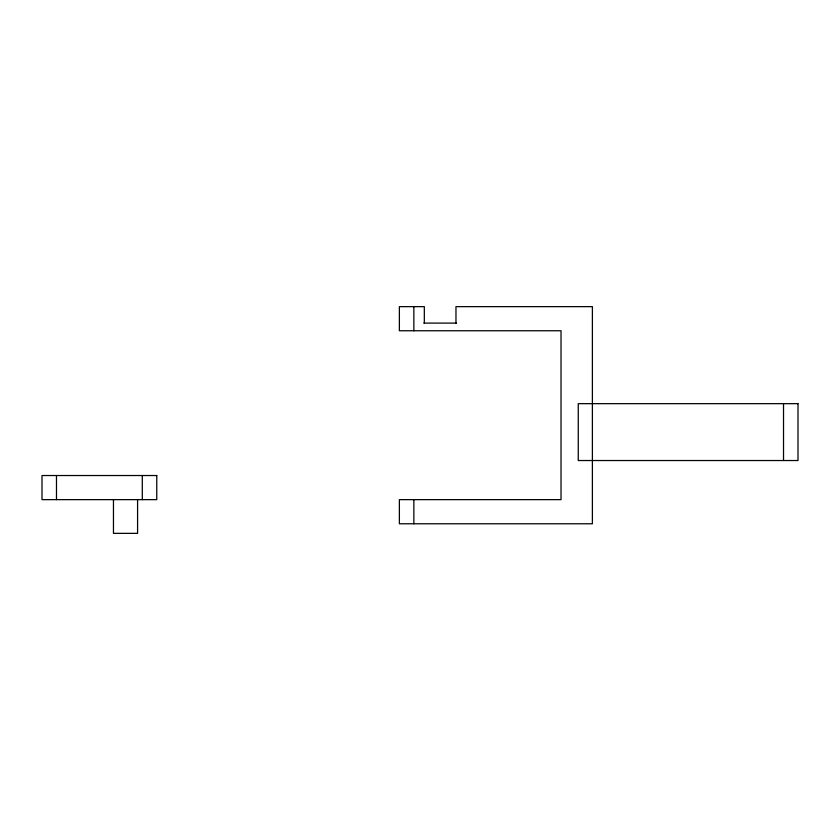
<?xml version="1.0" encoding="UTF-8"?>
<svg xmlns="http://www.w3.org/2000/svg" width="840" height="840" viewBox="0 0 840 840"><rect width="100%" height="100%" fill="white"/><g stroke="black" fill="none" stroke-linecap="round" stroke-linejoin="round"><path stroke-width="1.26" d="M423.791 323.096L456.519 323.096M783.521 403.662L783.521 460.53M455.973 323.096L455.973 306.642L592.389 306.642L592.389 523.772L399.378 523.772L399.378 499.643L561.025 499.643L561.025 330.76L399.378 330.76L399.378 306.642L424.326 306.642L424.326 323.096M413.858 306.642L413.858 330.76M413.858 499.643L413.858 523.772M142.296 475.524L142.296 499.643M137.582 499.643L137.582 533.358L113.463 533.358L113.463 499.643M56.48 475.524L56.48 499.643M798 403.662L578.256 403.662L578.256 460.53L798 460.53L798 403.662M156.765 475.524L42 475.524L42 499.643L156.765 499.643L156.765 475.524"/></g></svg>
